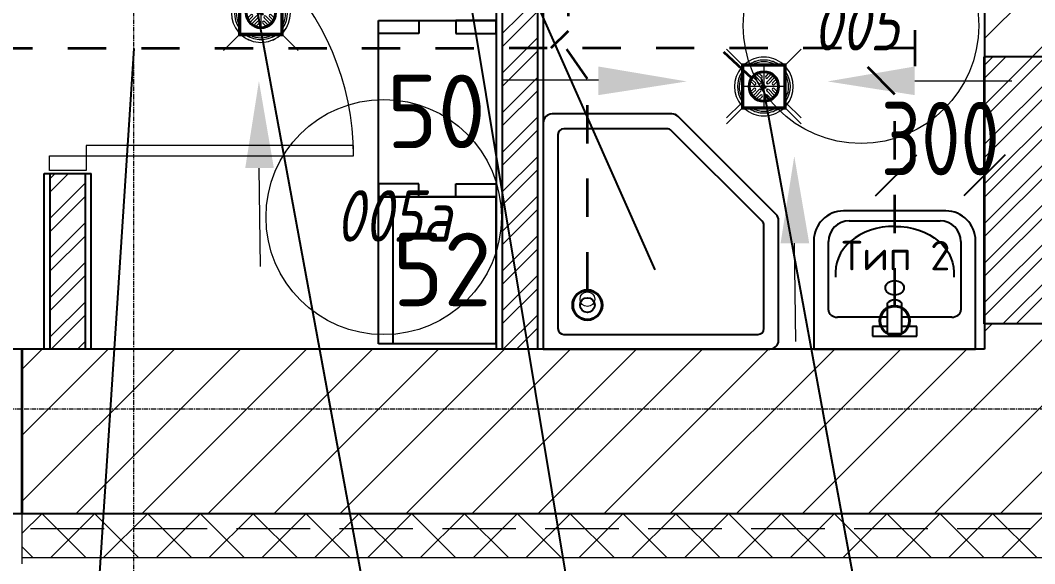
# Model space of a CAD drawing. Header units: millimetres. Extents: x -10178924 to 11692288, y -947381 to 58396.
# Drawn here: x 766651 to 770100, y -890936 to -889087 of the extents above; entities that cross this region are included whole.
import ezdxf
from ezdxf import colors
from ezdxf.entities.mleader import LeaderData, LeaderLine
from ezdxf.math import Vec2, Vec3

# ---------------------------------------------------------------- set-up
doc = ezdxf.new("R2010")
doc.units = ezdxf.units.MM
for name, pattern in [('Dashed 1', [250, 130, -120]), ('GOST2.303 4', [7, 5, -2, 0]), ('HIDDEN', [9.525, 6.35, -3.175]), ('осевая', [50.8, 31.75, -6.35, 6.35, -6.35])]:
    doc.linetypes.add(name, pattern=pattern)
for name, color, linetype, lineweight in [('!К3', 30, 'Continuous', 30), ('АР_Двери', 250, 'Continuous', 9), ('Двери', 7, 'Continuous', 9), ('ОСНОВНАЯ', 127, 'Continuous', 35), ('Основная ГКЛ', 250, 'Continuous', 9), ('Отделка СТЕН', 6, 'Continuous', 13), ('Перегородки', 162, 'Continuous', 9), ('Размеры осевые', 153, 'Continuous', 9), ('Сантех.оборуд НЕТ НА ТХ', 4, 'Continuous', 0), ('Сантехника', 7, 'Continuous', 18), ('Сантехнические приборы', 7, 'Continuous', 9), ('Стены.1', 7, 'Continuous', 25), ('Трубопроводы', 7, 'Continuous', 18), ('Утепление', 251, 'Continuous', 9), ('Штрих', 7, 'Continuous', 13), ('ШТРИХОВКА', 252, 'Continuous', 15)]:
    doc.layers.add(name, color=color, linetype=linetype, lineweight=lineweight)
for name, color, linetype in [('PDF _Двери1', 5, 'Continuous'), ('PDF _Марки помещений', 5, 'Continuous'), ('ВК_Выноски', 7, 'Continuous'), ('Стены внутр.1', 7, 'Continuous'), ('ТХ пищеблок новое 12.09', 252, 'Continuous')]:
    doc.layers.add(name, color=color, linetype=linetype)
doc.layers.add('PDF _Стены отделка', color=7, linetype='Continuous', true_color=0xb505c2)
doc.styles.add('GOST-2.304_Type-B', font='GOST_Common.ttf')
doc.styles.add('ISOCPEUR', font='isocpeui.ttf', dxfattribs={"width": 0.9})
doc.styles.add('ISOCPEUR_1', font='isocpeur.ttf', dxfattribs={"width": 0.78, "height": 240})
doc.styles.add('PDF ISOCPEUR', font='isocpeur.ttf')

# ---------------------------------------------------------------- blocks, each defined once
blk = doc.blocks.new('СНП_Трап с  вертикальным выпуском_ с горизонтальным выпуском_HL - DN50-V261-Этаж 01_Пищеблок')
at = {"layer": 'Сантехника'}
for p, q in [((-75, 75), (-75, -75)), ((-72.9, 72.9), (-75, 75)), ((75, 75), (-75, 75)), ((-72.9, -72.9), (-72.9, 72.9)), ((-72.9, 72.9), (72.9, 72.9)), ((-70, 70), (-70, -70)), ((-70, 70), (70, 70)), ((69, 69), (-69, 69)), ((-69, 69), (-69, -69)), ((69, -69), (69, 69)), ((70, -70), (70, 70)), ((75, 75), (72.9, 72.9)), ((72.9, 72.9), (72.9, -72.9)), ((75, -75), (75, 75)), ((-75, -75), (-72.9, -72.9)), ((-75, -75), (75, -75)), ((72.9, -72.9), (-72.9, -72.9)), ((-70, -70), (70, -70)), ((-69, -69), (69, -69)), ((75, -75), (72.9, -72.9))]:
    blk.add_line(p, q, dxfattribs=at)
for radius, start, end in [(100, 90, 130), (90, 90, 122.25), (84, 90, 115.3943), (100, 50, 90), (90, 57.75, 90), (84, 64.6057, 90), (100, 139.6052, 220.3948), (90, 147.0711, 212.9289), (84, 154.5178, 204.8153), (90, 327.0711, 32.9289), (84, 335.1847, 25.4822), (100, 319.6052, 40.3948), (100, 230, 270), (90, 237.75, 270), (84, 244.6057, 270), (84, 270, 295.3943), (90, 270, 302.25), (100, 270, 310)]:
    blk.add_arc((0, 0), radius, start, end, dxfattribs=at)
at = {"layer": 'Трубопроводы'}
for p, q in [((-10.6, 16.3), (-29, 34.6)), ((-21.2, 38.2), (-12, 29)), ((-6.4, 34.6), (-15.6, 43.8)), ((15.6, 43.8), (6.4, 34.6)), ((29, 34.6), (10.6, 16.3)), ((12, 29), (21.2, 38.2)), ((-43.8, 15.6), (-34.6, 6.4)), ((-29, 12), (-38.2, 21.2)), ((-34.6, 29), (-16.3, 10.6)), ((16.3, 10.6), (34.6, 29)), ((38.2, 21.2), (29, 12)), ((34.6, 6.4), (43.8, 15.6)), ((-43.8, -15.6), (-34.6, -6.4)), ((-29, -12), (-38.2, -21.2)), ((-34.6, -29), (-16.3, -10.6)), ((-10.6, -16.3), (-29, -34.6)), ((-21.2, -38.2), (-12, -29)), ((29, -34.6), (10.6, -16.3)), ((12, -29), (21.2, -38.2)), ((16.3, -10.6), (34.6, -29)), ((38.2, -21.2), (29, -12)), ((34.6, -6.4), (43.8, -15.6)), ((-6.4, -34.6), (-15.6, -43.8)), ((15.6, -43.8), (6.4, -34.6))]:
    blk.add_line(p, q, dxfattribs=at)
at = {"layer": 'Трубопроводы', "lineweight": 9}
for p, q in [((-8.2, 4.2), (-8.2, -4.3)), ((-6.4, 1.6), (-6.4, 4.2)), ((-2.7, 0.9), (-5.7, 0.9)), ((-1.9, 1.6), (-1.9, 4.2)), ((-0.2, -4.3), (-0.2, 4.2)), ((1.7, 4.2), (1.7, -4.3)), ((3.4, -2.5), (3.4, 4.2)), ((-6.4, -4.3), (-6.4, -1.6)), ((-5.7, -0.9), (-2.7, -0.9)), ((-1.9, -1.6), (-1.9, -4.3)), ((2.4, -5), (7.4, -5)), ((7.4, -3.2), (4.2, -3.2))]:
    blk.add_line(p, q, dxfattribs=at)
at = {"layer": 'Трубопроводы'}
for centre, start, end in [((-31.8, 31.8), 45, 225), ((-18.4, 41), 45, 225), ((-9.2, 31.8), 225, 45), ((9.2, 31.8), 135, 315), ((18.4, 41), 315, 135), ((31.8, 31.8), 315, 135), ((-41, 18.4), 45, 225), ((-31.8, 9.2), 225, 45), ((-13.4, 13.4), 225, 45), ((13.4, 13.4), 135, 315), ((31.8, 9.2), 135, 315), ((41, 18.4), 315, 135), ((-41, -18.4), 135, 315), ((-31.8, -31.8), 135, 315), ((-31.8, -9.2), 315, 135), ((-13.4, -13.4), 315, 135), ((-9.2, -31.8), 315, 135), ((9.2, -31.8), 45, 225), ((13.4, -13.4), 45, 225), ((31.8, -9.2), 45, 225), ((31.8, -31.8), 225, 45), ((41, -18.4), 225, 45), ((-18.4, -41), 135, 315), ((18.4, -41), 225, 45)]:
    blk.add_arc(centre, 4, start, end, dxfattribs=at)
at = {"layer": 'Трубопроводы', "lineweight": 9}
for centre, radius, start, end in [((-7.3, 4.2), 0.875, 0, 180), ((-5.7, 1.6), 0.75, 180, 270), ((-2.7, 1.6), 0.75, 270, 360), ((-1, 4.2), 0.875, 0, 180), ((2.5, 4.2), 0.875, 0, 180), ((-7.3, -4.3), 0.875, 180, 360), ((-5.7, -1.6), 0.75, 90, 180), ((-2.7, -1.6), 0.75, 0, 90), ((-1, -4.3), 0.875, 180, 360), ((2.4, -4.3), 0.75, 180, 270), ((4.2, -2.5), 0.75, 180, 270), ((7.4, -4.1), 0.875, 270, 90)]:
    blk.add_arc(centre, radius, start, end, dxfattribs=at)
blk = doc.blocks.new('_None')
blk = doc.blocks.new('*U2216')
at = {"layer": 'АР_Двери'}
for points in [[(50, 0), (0, 0), (0, 125), (50, 125)], [(959, 0), (1009, 0), (1009, 125), (959, 125)], [(50, -909), (85, -909), (85, 0), (50, 0)]]:
    blk.add_lwpolyline(points, close=True, dxfattribs=at)
blk.add_arc((50, 0), 909, 270, 0, dxfattribs=at)
at = {"layer": 'Основная ГКЛ', "linetype": 'HIDDEN', "ltscale": 5}
for p, q in [((-10, 0), (-10, 125)), ((1019, 125), (1019, 0))]:
    blk.add_line(p, q, dxfattribs=at)
blk = doc.blocks.new('_Oblique')
at = {"color": 0, "linetype": 'ByBlock', "lineweight": -2}
blk.add_line((-0.5, -0.5), (0.5, 0.5), dxfattribs=at)
blk = doc.blocks.new('A$C5282721b')
at = {"layer": 'Отделка СТЕН', "true_color": 0x000000, "transparency": 33554687}
h = blk.add_hatch(dxfattribs=at)
h.set_pattern_fill('ANSI37', color=18, scale=40)
h.set_pattern_definition([(45, (-34134.84, 25041.17), (-89.80256, 89.80256), []), (135, (-34134.84, 25041.17), (-89.80256, -89.80256), [])])
h.paths.add_polyline_path([(46450.164, -12303.9), (46450.164, -12153.9), (45249.391, -12156.906), (45250.164, -12303.9)])
h.paths.add_polyline_path([(47519.391, -12156.906), (47519.391, -12306.906), (52359.459, -12306.906), (52291.789, -12156.906)])
at = {"layer": 'Перегородки', "lineweight": 20, "true_color": 0x000000, "transparency": 33554687}
h = blk.add_hatch(dxfattribs=at)
h.set_pattern_fill('ANSI32', color=18, scale=10)
h.set_pattern_definition([(45, (-2611.28, 234003.82), (-67.35192, 67.35192), []), (45, (-2566.37, 234003.82), (-67.35192, 67.35192), [])])
h.paths.add_polyline_path([(47735.543, -10999.487), (47615.543, -10999.487), (47615.543, -11596.906), (47735.543, -11596.906)])
h.paths.add_polyline_path([(47735.543, -9093.422), (47615.543, -9093.422), (47615.543, -9964.487), (47735.543, -9964.487)])
h.paths.add_polyline_path([(47615.543, -8058.422), (47735.543, -8058.422), (47735.543, -6046.445), (47615.543, -6046.445)])
h = blk.add_hatch(dxfattribs=at)
h.set_pattern_fill('ANSI32', color=18, scale=10)
h.set_pattern_definition([(45, (-3081.59, 241515.3), (-67.35192, 67.35192), []), (45, (-3036.69, 241515.3), (-67.35192, 67.35192), [])])
h.paths.add_polyline_path([(49152.073, -10813.422), (49152.073, -11596.906), (49272.073, -11596.906), (49272.073, -10813.422)])
h.paths.add_polyline_path([(49152.073, -10813.422), (49272.073, -10813.422), (49272.073, -9333.422), (49152.073, -9333.422), (49152.073, -9823.422)])
h.paths.add_polyline_path([(50792.073, -7673.422), (50792.073, -7553.422), (48997.987, -7553.422), (48997.987, -7673.422)])
h = blk.add_hatch(dxfattribs=at)
h.set_pattern_fill('ANSI32', color=18, scale=10)
h.set_pattern_definition([(45, (-2681.59, 241515.3), (-67.35192, 67.35192), []), (45, (-2636.69, 241515.3), (-67.35192, 67.35192), [])])
h.paths.add_polyline_path([(50792.073, -10604.545), (50792.073, -11091.301), (50792.073, -11510.474), (51168.725, -11510.474), (51168.725, -10604.545)])
at = {"layer": 'ШТРИХОВКА', "ltscale": 100, "true_color": 0x000000, "transparency": 33554687}
h = blk.add_hatch(dxfattribs=at)
h.set_pattern_fill('ANSI31', color=18, scale=50)
h.set_pattern_definition([(45, (-78432.53, 22970.06), (-112.2532, 112.2532), [])])
h.paths.add_polyline_path([(51172.073, -6080.061), (51172.073, -6258.074), (50792.073, -6258.074), (50792.073, -5660.061), (53709.391, -5660.061), (53709.391, -5442.061), (54269.391, -5442.061), (54269.391, -12156.906), (47519.391, -12156.906), (47519.391, -11596.906), (50792.073, -11596.906), (50792.073, -11510.474), (51172.073, -11510.474), (51172.073, -11596.906), (53709.391, -11596.906), (53709.391, -6080.061)])
h = blk.add_hatch(dxfattribs=at)
h.set_pattern_fill('ANSI31', color=18, scale=50)
h.set_pattern_definition([(45, (-81439.85, 21183.47), (-112.2532, 112.2532), [])])
h.paths.add_polyline_path([(50792.073, -7328.074), (50792.074, -7328.074), (51172.073, -7328.074), (51172.073, -10602.56), (50792.073, -10602.56)])
at = {"layer": 'PDF _Марки помещений', "color": 18, "lineweight": 9, "true_color": 0x000000, "transparency": 33554687}
for centre in [(50372.383, -10497.01), (48749.542, -11147.48)]:
    blk.add_circle(centre, 400.064, dxfattribs=at)
at = {"layer": 'ОСНОВНАЯ', "color": 18, "ltscale": 100, "true_color": 0x000000, "transparency": 33554687}
for p, q in [((50792.073, -11510.474), (50792.073, -10602.56)), ((47519.391, -11596.906), (47519.391, -12156.906))]:
    blk.add_line(p, q, dxfattribs=at)
at = {"layer": 'Основная ГКЛ', "color": 18, "linetype": 'HIDDEN', "ltscale": 5, "true_color": 0x000000, "transparency": 33554687}
blk.add_line((47519.391, -11941.906), (47519.391, -12066.906), dxfattribs=at)
at = {"layer": 'Перегородки', "color": 18, "linetype": 'Continuous', "lineweight": 25, "true_color": 0x000000, "transparency": 33554687}
for p, q in [((49152.073, -9333.422), (49152.073, -10813.422)), ((49272.073, -9333.422), (49272.073, -10813.422)), ((49132.073, -9353.422), (49132.073, -10813.422)), ((49292.073, -9353.422), (49292.073, -10813.422)), ((49132.073, -10813.422), (49132.073, -11596.906)), ((49152.073, -10813.422), (49152.073, -11596.906)), ((49272.073, -10813.422), (49272.073, -11596.906)), ((49292.073, -10813.422), (49292.073, -11596.906)), ((47595.543, -10999.487), (47755.543, -10999.487))]:
    blk.add_line(p, q, dxfattribs=at)
at = {"layer": 'Перегородки', "color": 18, "lineweight": 25, "true_color": 0x000000, "transparency": 33554687}
for p, q in [((47595.543, -11596.906), (47595.543, -10999.487)), ((47615.543, -11596.906), (47615.543, -10999.487)), ((47735.543, -11596.906), (47735.543, -10999.487)), ((47755.543, -11596.906), (47755.543, -10999.487))]:
    blk.add_line(p, q, dxfattribs=at)
at = {"layer": 'Размеры осевые', "color": 251, "linetype": 'осевая', "ltscale": 0.5, "transparency": 33554687}
for p, q in [((47900, -19000), (47900, 1500)), ((-9750, -11800), (57900, -11800))]:
    blk.add_line(p, q, dxfattribs=at)
at = {"layer": 'Сантех.оборуд НЕТ НА ТХ', "color": 18, "true_color": 0x000000, "transparency": 33554687}
for points in [[(48205.073, -10326.422), (48255.873, -10377.222), (48255.873, -10529.623), (48408.274, -10529.623), (48408.274, -10377.222), (48255.873, -10377.222)], [(48332.073, -10377.222), (48332.073, -10529.623)], [(48205.073, -10580.423), (48255.873, -10529.623)], [(48408.274, -10529.623), (48459.074, -10580.423)], [(49915.073, -10576.422), (49965.873, -10627.222), (49965.873, -10779.623), (50118.274, -10779.623), (50118.274, -10627.222), (49965.873, -10627.222)], [(50169.074, -10576.422), (50118.274, -10627.222)], [(50042.073, -10627.222), (50042.073, -10779.623)], [(50118.274, -10703.422), (49965.873, -10703.422)], [(49915.073, -10830.423), (49965.873, -10779.623)], [(50118.274, -10779.623), (50169.074, -10830.423)]]:
    blk.add_lwpolyline(points, dxfattribs=at)
at = {"layer": 'Сантехника', "color": 18, "true_color": 0x000000, "transparency": 33554687}
for p, q in [((49292.073, -10826.906), (49292.073, -11596.906)), ((49729.647, -10796.906), (49322.073, -10796.906)), ((50083.287, -11138.12), (49750.86, -10805.693)), ((49713.079, -10846.906), (49362.073, -10846.906)), ((50036.216, -11161.759), (49727.221, -10852.764)), ((49342.073, -10866.906), (49342.073, -11526.906)), ((50092.073, -11566.906), (50092.073, -11159.333)), ((50042.073, -11526.906), (50042.073, -11175.901)), ((49362.073, -11546.906), (50022.073, -11546.906)), ((49292.073, -11596.906), (50062.073, -11596.906))]:
    blk.add_line(p, q, dxfattribs=at)
blk.add_circle((49442.073, -11446.906), 25, dxfattribs=at)
for centre, radius, start, end in [((49322.073, -10826.906), 30, 90, 180), ((49729.647, -10826.906), 30, 45, 90), ((49362.073, -10866.906), 20, 90, 180), ((49713.079, -10866.906), 20, 45, 90), ((50062.073, -11159.333), 30, 0, 45), ((50022.073, -11175.901), 20, 0, 45), ((49362.073, -11526.906), 20, 180, 270), ((50022.073, -11526.906), 20, 270, 0), ((50062.073, -11566.906), 30, 270, 0)]:
    blk.add_arc(centre, radius, start, end, dxfattribs=at)
at = {"layer": 'Сантехнические приборы', "color": 18, "true_color": 0x000000, "transparency": 33554559}
for points in [[(49479.723, -10681.94), (49153.755, -10681.94)], [(49479.723, -10681.94), (49153.755, -10681.94)], [(50554.997, -10684.056), (50885.199, -10684.056)], [(50554.997, -10684.056), (50885.199, -10684.056)], [(48325.407, -10981.165), (48329.641, -11315.601)], [(48325.407, -10981.165), (48329.641, -11315.601)], [(50145.553, -11236.51), (50149.787, -11570.945)]]:
    blk.add_lwpolyline(points, dxfattribs=at)
for points in [[(49479.723, -10635.373), (49780.292, -10686.173), (49479.723, -10732.74)], [(50554.997, -10732.74), (50258.662, -10686.173), (50554.997, -10635.373)], [(48278.84, -10981.165), (48325.407, -10684.83), (48376.208, -10981.165)], [(50098.986, -11236.51), (50145.553, -10940.175), (50196.353, -11236.51)]]:
    blk.add_solid(points, dxfattribs=at)
at = {"layer": 'Стены внутр.1', "color": 18, "true_color": 0x000000, "transparency": 33554687}
blk.add_line((50792.073, -10331.966), (50792.073, -10551.966), dxfattribs=at)
at = {"layer": 'Стены внутр.1', "color": 18, "linetype": 'Continuous', "true_color": 0x000000, "transparency": 33554687}
for p, q in [((51172.073, -10602.56), (50792.073, -10602.56)), ((51172.073, -11510.474), (50792.073, -11510.474))]:
    blk.add_line(p, q, dxfattribs=at)
at = {"layer": 'Стены внутр.1', "color": 18, "linetype": 'Continuous', "true_color": 0x000000, "transparency": 33554687, "flags": 128}
for points in [[(50792.073, -10551.966), (50792.073, -10602.56)], [(50792.073, -11510.474), (50792.073, -11596.906)]]:
    blk.add_lwpolyline(points, dxfattribs=at)
at = {"layer": 'Стены.1', "color": 18, "linetype": 'Continuous', "true_color": 0x000000, "transparency": 33554687, "flags": 128}
for points in [[(50792.073, -11596.906), (46664.121, -11596.906)], [(54269.391, -12156.906), (30500.503, -12156.906)]]:
    blk.add_lwpolyline(points, dxfattribs=at)
at = {"layer": 'ТХ пищеблок новое 12.09', "transparency": 33554687}
for p, q in [((48732.073, -10478.767), (49132.073, -10478.767)), ((48732.073, -11078.767), (48732.073, -10478.767)), ((48732.073, -10478.767), (48869.092, -10478.767)), ((48732.073, -10522.756), (48732.073, -10478.767)), ((48869.092, -10478.767), (48869.092, -10522.756)), ((49132.073, -10478.767), (48995.055, -10478.767)), ((48995.055, -10478.767), (48995.055, -10522.756)), ((49132.073, -10478.767), (49132.073, -11078.767)), ((49132.073, -10522.756), (49132.073, -10478.767)), ((48869.092, -10522.756), (48732.073, -10522.756)), ((48995.055, -10522.756), (49132.073, -10522.756)), ((49292.073, -10826.906), (49292.073, -11596.906)), ((49729.647, -10796.906), (49322.073, -10796.906)), ((50083.287, -11138.12), (49750.86, -10805.693)), ((49713.079, -10846.906), (49362.073, -10846.906)), ((50036.216, -11161.759), (49727.221, -10852.764)), ((49342.073, -10866.906), (49342.073, -11526.906)), ((48869.092, -11034.779), (48732.073, -11034.779)), ((48732.073, -11034.779), (48732.073, -11078.767)), ((48869.092, -11078.767), (48869.092, -11034.779)), ((48995.055, -11078.767), (48995.055, -11034.779)), ((48995.055, -11034.779), (49132.073, -11034.779)), ((49132.073, -11034.779), (49132.073, -11078.767)), ((48732.073, -11578.767), (48732.073, -11078.767)), ((48732.073, -11078.767), (49132.073, -11078.767)), ((49132.073, -11078.767), (48732.073, -11078.767)), ((48732.073, -11078.767), (48869.092, -11078.767)), ((48782.073, -11578.767), (48782.073, -11078.767)), ((49132.073, -11078.767), (48995.055, -11078.767)), ((49132.073, -11578.767), (49132.073, -11078.767)), ((50660.785, -11126.906), (50312.935, -11126.906)), ((50092.073, -11566.906), (50092.073, -11159.333)), ((50332.539, -11160.381), (50641.18, -11160.381)), ((50042.073, -11526.906), (50042.073, -11175.901)), ((50211.86, -11227.982), (50211.86, -11596.906)), ((50261.787, -11464.106), (50261.787, -11231.134)), ((50711.933, -11231.134), (50711.933, -11464.106)), ((50761.86, -11596.906), (50761.86, -11227.982)), ((50462.416, -11544.536), (50462.416, -11439.911)), ((50511.304, -11544.536), (50511.304, -11439.911)), ((50462.416, -11488.113), (50292.342, -11488.113)), ((50681.378, -11488.113), (50511.304, -11488.113)), ((49362.073, -11546.906), (50022.073, -11546.906)), ((50411.97, -11519.733), (50411.97, -11553.208)), ((50462.416, -11519.733), (50411.97, -11519.733)), ((50411.97, -11553.208), (50561.75, -11553.208)), ((50511.304, -11544.536), (50462.416, -11544.536)), ((50561.75, -11519.733), (50511.304, -11519.733)), ((50561.75, -11553.208), (50561.75, -11519.733)), ((49132.073, -11578.767), (48732.073, -11578.767)), ((49292.073, -11596.906), (50062.073, -11596.906)), ((50211.86, -11596.906), (50761.86, -11596.906))]:
    blk.add_line(p, q, dxfattribs=at)
blk.add_circle((49442.073, -11446.906), 25, dxfattribs=at)
for centre, radius, start, end in [((49322.073, -10826.906), 30, 90, 180), ((49729.647, -10826.906), 30, 45, 90), ((49362.073, -10866.906), 20, 90, 180), ((49713.079, -10866.906), 20, 45, 90), ((50062.073, -11159.333), 30, 0, 45), ((50312.935, -11227.982), 101.075, 90, 180), ((50660.785, -11227.982), 101.075, 0, 90), ((50022.073, -11175.901), 20, 0, 45), ((50332.539, -11231.134), 70.753, 90, 180), ((50641.18, -11231.134), 70.753, 0, 90), ((49362.073, -11526.906), 20, 180, 270), ((50022.073, -11526.906), 20, 270, 0), ((50062.073, -11566.906), 30, 270, 0)]:
    blk.add_arc(centre, radius, start, end, dxfattribs=at)
for centre, major_axis, ratio, start_param, end_param in [((50494.976, -11345.971), (-208.803, 23.641), 0.78936968, -1.44322608, 0.1813311), ((50486.86, -11451.761), (28.722, 0), 0.78571429, 0.55281555, 2.5887771), ((50292.342, -11464.106), (30.555, 0), 0.78571429, -3.14159265, -1.57079633), ((50681.378, -11464.106), (30.555, 0), 0.78571429, -1.57079633, 0)]:
    blk.add_ellipse(centre, major_axis=major_axis, ratio=ratio, start_param=start_param, end_param=end_param, dxfattribs=at)
at = {"layer": 'ТХ пищеблок новое 12.09', "transparency": 33554687, "extrusion": (0, 0, -1)}
blk.add_ellipse((50478.843, -11345.971), major_axis=(208.803, 23.641), ratio=0.78936968, start_param=-1.44322608, end_param=0.1813311, dxfattribs=at)
at = {"layer": 'ТХ пищеблок новое 12.09', "transparency": 33554687}
blk.add_ellipse((50486.91, -11388.289), major_axis=(31.567, 0), ratio=0.78571429, dxfattribs=at)
at = {"layer": 'Утепление', "color": 18, "true_color": 0x000000, "transparency": 33554687}
for p, q in [((47519.391, -12156.906), (47519.391, -12326.906)), ((50778.775, -12306.906), (47519.391, -12306.906)), ((52359.459, -12306.906), (50778.775, -12306.906))]:
    blk.add_line(p, q, dxfattribs=at)
at = {"layer": 'Штрих', "color": 18, "linetype": 'GOST2.303 4', "ltscale": 50, "true_color": 0x000000, "transparency": 33554687}
blk.add_line((47549.092, -12206.906), (52314.346, -12206.906), dxfattribs=at)
at = {"layer": 'PDF _Стены отделка', "ltscale": 0.1, "transparency": 33554687, "xscale": 140, "yscale": 140, "zscale": 140}
blk.add_blockref('_Oblique', (50492.073, -11005.629), dxfattribs=at)
at = {"layer": 'PDF _Стены отделка', "ltscale": 0.1, "transparency": 33554687, "xscale": 140, "yscale": 140, "zscale": 140, "rotation": 180}
blk.add_blockref('_Oblique', (50792.073, -11005.629), dxfattribs=at)
at = {"layer": 'Двери', "color": 18, "linetype": 'Continuous', "ltscale": 2, "true_color": 0x000000, "transparency": 33554687, "rotation": 90}
blk.add_blockref('*U2216', (47738.043, -10989.487), dxfattribs=at)
at = {"layer": 'Сантех.оборуд НЕТ НА ТХ', "color": 18, "true_color": 0x000000, "transparency": 33554687}
for p in [(48332.223, -10453.422), (50042.223, -10703.422)]:
    blk.add_blockref('СНП_Трап с  вертикальным выпуском_ с горизонтальным выпуском_HL - DN50-V261-Этаж 01_Пищеблок', p, dxfattribs=at)
at = {"layer": 'PDF _Марки помещений', "color": 18, "lineweight": 9, "true_color": 0x000000, "transparency": 33554687, "char_height": 175, "attachment_point": 7, "style": 'ISOCPEUR'}
for s, insert in [('{\\W0.8;005}', (50209.41, -10580.725)), ('{\\W0.8;005а}', (48586.568, -11231.195))]:
    blk.add_mtext(s, dxfattribs=dict(at, insert=insert))
at = {"layer": 'PDF _Стены отделка', "ltscale": 0.1, "transparency": 33554687, "insert": (50642.073, -10880.629), "char_height": 250, "attachment_point": 5, "style": 'ISOCPEUR_1'}
blk.add_mtext('\\A1;300', dxfattribs=at)
at = {"layer": 'ТХ пищеблок новое 12.09', "transparency": 33554687, "style": 'GOST-2.304_Type-B'}
for s, p in [('50', (48759.703, -10913.177)), ('52', (48779.716, -11450.803))]:
    blk.add_text(s, height=250, dxfattribs=at).set_placement(p)

msp = doc.modelspace()

# ---------------------------------------------------------------- linework, layer by layer
at = {"layer": '!К3', "color": 242, "linetype": 'Dashed 1', "lineweight": 35, "true_color": 0xcd2027}
for p, q in [((769692.6, -889120.2), (769692.7, -889242.9)), ((769138.3, -889283.4), (769027.9, -889182.1))]:
    msp.add_line(p, q, dxfattribs=at)
for points in [[(768514, -888692.5), (768514, -889124.3), (768454.7, -889182)], [(769692.7, -889181.6), (765729.6, -889183.6)], [(768579.1, -890005.7), (768579.1, -889285.9), (768509.2, -889184.8)], [(769623.9, -890060.6), (769623.9, -889339.1), (769477.5, -889189.8)]]:
    msp.add_lwpolyline(points, dxfattribs=at)
at = {"layer": '!К3', "lineweight": 40}
msp.add_circle((767469.1, -889062.2), 50, dxfattribs=at)
at = {"layer": '!К3', "color": 242, "lineweight": 40, "true_color": 0xcd2027}
for centre in [(769179.1, -889312.2), (768579.1, -890055.7), (769623.9, -890109.2)]:
    msp.add_circle(centre, 50, dxfattribs=at)
at = {"layer": 'Сантех.оборуд НЕТ НА ТХ', "color": 252, "true_color": 0x989898}
for points in [[(767342.1, -888935.2), (767392.9, -888986), (767392.9, -889138.4), (767545.3, -889138.4), (767545.3, -888986), (767392.9, -888986)], [(767469.1, -888986), (767469.1, -889138.4)], [(767342.1, -889189.2), (767392.9, -889138.4)], [(767545.3, -889138.4), (767596.1, -889189.2)], [(769052.1, -889185.2), (769102.9, -889236), (769102.9, -889388.4), (769255.3, -889388.4), (769255.3, -889236), (769102.9, -889236)], [(769306.1, -889185.2), (769255.3, -889236)], [(769179.1, -889236), (769179.1, -889388.4)], [(769255.3, -889312.2), (769102.9, -889312.2)], [(769052.1, -889419.2), (769102.9, -889368.4)], [(769255.3, -889368.4), (769306.1, -889419.2)], [(769052.1, -889439.2), (769102.9, -889388.4)], [(769255.3, -889388.4), (769306.1, -889439.2)]]:
    msp.add_lwpolyline(points, dxfattribs=at)
at = {"layer": 'Сантехника'}
msp.add_circle((768579.1, -890035.7), 25, dxfattribs=at)

# ---------------------------------------------------------------- block references
msp.add_blockref('A$C5282721b', (719137, -878608.8))
at = {"layer": 'Сантех.оборуд НЕТ НА ТХ'}
for p in [(767469.2, -889062.2), (769179.2, -889312.2)]:
    msp.add_blockref('СНП_Трап с  вертикальным выпуском_ с горизонтальным выпуском_HL - DN50-V261-Этаж 01_Пищеблок', p, dxfattribs=at)

# ---------------------------------------------------------------- texts
at = {"layer": 'PDF _Двери1', "lineweight": 5, "insert": (769443, -889937.5), "char_height": 100, "attachment_point": 7, "style": 'PDF ISOCPEUR'}
msp.add_mtext('Тип 2', dxfattribs=at)

# ---------------------------------------------------------------- leaders
at = {"layer": 'ВК_Выноски'}
ml = msp.add_multileader_mtext('Standard', dxfattribs=at)
ml.set_content('{\\W0.9;опуск в подвал %%C110 }', color=7, style='ISOCPEUR')
ml.set_leader_properties(color=7, linetype='ByLayer', lineweight=-1)
ml.set_arrow_properties(name='NONE')
ml.build(insert=Vec2(0, 0))
ml.multileader.update_dxf_attribs({"text_left_attachment_type": 6, "text_right_attachment_type": 6, "dogleg_length": 0.36, "arrow_head_size": 300})
ctx = ml.context
ctx.base_point, ctx.char_height, ctx.arrow_head_size, ctx.landing_gap_size, ctx.plane_origin = Vec3(775408.7, -890639.5), 250, 300, 100, Vec3(777972, -910382.7)
ctx.left_attachment, ctx.right_attachment = 6, 6
notes = []
notes.append((ctx, [(0, (1, 1, 0), (775308.4, -890639.5), (1, 0), 100.4, [(0, [(769870.9, -886434.5)], 0, [])])]))
ctx.mtext.insert, ctx.mtext.width, ctx.mtext.flow_direction = Vec3(775508.7, -890339.5), 2720.587, 5
at = {"layer": 'ВК_Выноски', "lineweight": -2}
ml = msp.add_multileader_mtext('Standard', dxfattribs=at)
ml.set_content('Дренажный насос ^JГном 10-10', color=256, style='ISOCPEUR')
ml.set_leader_properties(lineweight=13)
ml.build(insert=Vec2(0, 0))
ml.multileader.update_dxf_attribs({"text_left_attachment_type": 6, "text_right_attachment_type": 6, "dogleg_length": 1, "arrow_head_size": 300, "scale": 100})
ctx = ml.context
ctx.base_point, ctx.scale, ctx.char_height, ctx.arrow_head_size, ctx.landing_gap_size, ctx.plane_origin = Vec3(757397, -891606.7), 100, 250, 300, 0.09, Vec3(764230.6, -891116.2)
ctx.left_attachment, ctx.right_attachment, ctx.text_align_type = 6, 6, 1
notes.append((ctx, [(1, (1, 1, 0), (760034.7, -891606.7), (-1, 0), 100, [(0, [(763330.9, -888041.1)], 0, [])])]))
ctx.mtext.insert, ctx.mtext.width, ctx.mtext.alignment, ctx.mtext.flow_direction = Vec3(758597.1, -891306.7), 218673.814, 2, 5
at = {"layer": 'ВК_Выноски'}
ml = msp.add_multileader_mtext('Standard', dxfattribs=at)
ml.set_content('{\\C256;Душевой поддон в строительном исполнении}', color=7, style='ISOCPEUR')
ml.set_leader_properties(color=7, linetype='ByLayer', lineweight=-1)
ml.set_arrow_properties(name='NONE')
ml.build(insert=Vec2(0, 0))
ml.multileader.update_dxf_attribs({"text_left_attachment_type": 6, "text_right_attachment_type": 6, "dogleg_length": 0.36, "arrow_head_size": 300})
ctx = ml.context
ctx.base_point, ctx.char_height, ctx.arrow_head_size, ctx.landing_gap_size, ctx.plane_origin = Vec3(766617.6, -893638.6), 250, 300, 100, Vec3(781568, -921820.1)
ctx.left_attachment, ctx.right_attachment, ctx.text_align_type = 6, 6, 2
notes.append((ctx, [(1, (1, 1, 0), (768949.4, -893638.6), (-1, 0), 100.4, [(1, [(768809.5, -889935.7), (768045.1, -888207.3)], 0, [])])]))
ctx.mtext.insert, ctx.mtext.width, ctx.mtext.alignment, ctx.mtext.flow_direction = Vec3(768749.1, -893338.6), 1489.588, 3, 5
at = {"layer": 'ВК_Выноски', "lineweight": -2}
ml = msp.add_multileader_mtext('Standard', dxfattribs=at)
ml.set_content('Канализационный затвор \\Pс электроприводом %%C100', color=256, style='ISOCPEUR')
ml.set_leader_properties(lineweight=13)
ml.build(insert=Vec2(0, 0))
ml.multileader.update_dxf_attribs({"text_left_attachment_type": 6, "text_right_attachment_type": 6, "dogleg_length": 1, "arrow_head_size": 300, "scale": 100})
ctx = ml.context
ctx.base_point, ctx.scale, ctx.char_height, ctx.arrow_head_size, ctx.landing_gap_size, ctx.plane_origin = Vec3(756340.5, -894076.4), 100, 250, 300, 0.09, Vec3(765388, -892349.7)
ctx.left_attachment, ctx.right_attachment, ctx.text_align_type = 6, 6, 1
notes.append((ctx, [(1, (1, 1, 0), (760172.6, -894076.4), (-1, 0), 100, [(1, [(762814.7, -888224), (763650.3, -888847.6)], 0, [])])]))
ctx.mtext.insert, ctx.mtext.width, ctx.mtext.alignment, ctx.mtext.flow_direction = Vec3(758085.1, -893751.4), 218673.814, 2, 5
ml = msp.add_multileader_mtext('Standard', dxfattribs=at)
ml.set_content('Канализационная станция\\PSFA SANICUBIC 1 WP NM 4', color=256, style='ISOCPEUR')
ml.set_leader_properties(lineweight=13)
ml.build(insert=Vec2(0, 0))
ml.multileader.update_dxf_attribs({"text_left_attachment_type": 6, "text_right_attachment_type": 6, "dogleg_length": 1, "arrow_head_size": 300, "scale": 100})
ctx = ml.context
ctx.base_point, ctx.scale, ctx.char_height, ctx.arrow_head_size, ctx.landing_gap_size, ctx.plane_origin = Vec3(756446, -894813.5), 100, 250, 300, 0.09, Vec3(765510.9, -891140.3)
ctx.left_attachment, ctx.right_attachment, ctx.text_align_type = 6, 6, 1
notes.append((ctx, [(1, (1, 1, 0), (760460.5, -894813.5), (-1, 0), 100, [(0, [(764370.6, -888257.4)], 0, [])])]))
ctx.mtext.insert, ctx.mtext.width, ctx.mtext.alignment, ctx.mtext.flow_direction = Vec3(758279.1, -894513.5), 218673.814, 2, 5
at = {"layer": 'ВК_Выноски'}
ml = msp.add_multileader_mtext('Standard', dxfattribs=at)
ml.set_content('{\\W0.9;Трап\\P%%C100}', color=7, style='ISOCPEUR')
ml.set_leader_properties(color=7, linetype='ByLayer', lineweight=-1)
ml.set_arrow_properties(name='NONE')
ml.build(insert=Vec2(0, 0))
ml.multileader.update_dxf_attribs({"text_left_attachment_type": 6, "text_right_attachment_type": 6, "dogleg_length": 0.36, "arrow_head_size": 300})
ctx = ml.context
ctx.base_point, ctx.char_height, ctx.arrow_head_size, ctx.landing_gap_size, ctx.plane_origin = Vec3(766941.1, -891288.4), 250, 300, 100, Vec3(780486.2, -919469.9)
ctx.left_attachment, ctx.right_attachment, ctx.text_align_type = 6, 6, 2
notes.append((ctx, [(1, (1, 1, 0), (767867.6, -891288.4), (-1, 0), 100.4, [(0, [(767455.8, -889048.8)], 0, [])])]))
ctx.mtext.insert, ctx.mtext.width, ctx.mtext.alignment, ctx.mtext.flow_direction = Vec3(767667.2, -890988.4), 1489.588, 3, 5
ml = msp.add_multileader_mtext('Standard', dxfattribs=at)
ml.set_content('{\\W0.9;К1 %%C100\\Pi-0.02}', color=7, style='ISOCPEUR')
ml.set_leader_properties(color=7, linetype='ByLayer', lineweight=-1)
ml.set_arrow_properties(name='NONE')
ml.build(insert=Vec2(0, 0))
ml.multileader.update_dxf_attribs({"text_left_attachment_type": 6, "text_right_attachment_type": 6, "dogleg_length": 0.36, "arrow_head_size": 300})
ctx = ml.context
ctx.base_point, ctx.char_height, ctx.arrow_head_size, ctx.landing_gap_size, ctx.plane_origin = Vec3(765345.8, -893348.1), 250, 300, 100, Vec3(775361.4, -922395.9)
ctx.left_attachment, ctx.right_attachment, ctx.text_align_type = 6, 6, 2
notes.append((ctx, [(1, (1, 1, 0), (766763.4, -893348.1), (-1, 0), 100.4, [(0, [(767037, -889183)], 0, [])])]))
ctx.mtext.insert, ctx.mtext.width, ctx.mtext.alignment, ctx.mtext.flow_direction = Vec3(766563, -893048.1), 1489.588, 3, 5
ml = msp.add_multileader_mtext('Standard', dxfattribs=at)
ml.set_content('{\\W0.9;Трап\\P%%C50}', color=7, style='ISOCPEUR')
ml.set_leader_properties(color=7, linetype='ByLayer', lineweight=-1)
ml.set_arrow_properties(name='NONE')
ml.build(insert=Vec2(0, 0))
ml.multileader.update_dxf_attribs({"text_left_attachment_type": 6, "text_right_attachment_type": 6, "dogleg_length": 0.36, "arrow_head_size": 300})
ctx = ml.context
ctx.base_point, ctx.char_height, ctx.arrow_head_size, ctx.landing_gap_size, ctx.plane_origin = Vec3(768656.9, -891526.1), 250, 300, 100, Vec3(782201.9, -919707.6)
ctx.left_attachment, ctx.right_attachment, ctx.text_align_type = 6, 6, 2
notes.append((ctx, [(1, (1, 1, 0), (769583.3, -891526.1), (-1, 0), 100.4, [(0, [(769171.6, -889286.5)], 0, [])])]))
ctx.mtext.insert, ctx.mtext.width, ctx.mtext.alignment, ctx.mtext.flow_direction = Vec3(769383, -891226.1), 1489.588, 3, 5
for ctx, leaders in notes:
    for number, flags, end, landing, length, lines in leaders:
        leader = LeaderData()
        leader.index, (leader.has_last_leader_line, leader.has_dogleg_vector, leader.attachment_direction) = number, flags
        leader.last_leader_point, leader.dogleg_vector, leader.dogleg_length = Vec3(end), Vec3(landing), length
        for number, points, colour, breaks in lines:
            line = LeaderLine()
            line.index, line.vertices, line.color, line.breaks = number, Vec3.list(points), colors.encode_raw_color(colour), breaks
            leader.lines.append(line)
        ctx.leaders.append(leader)

doc.saveas('drawing.dxf')
